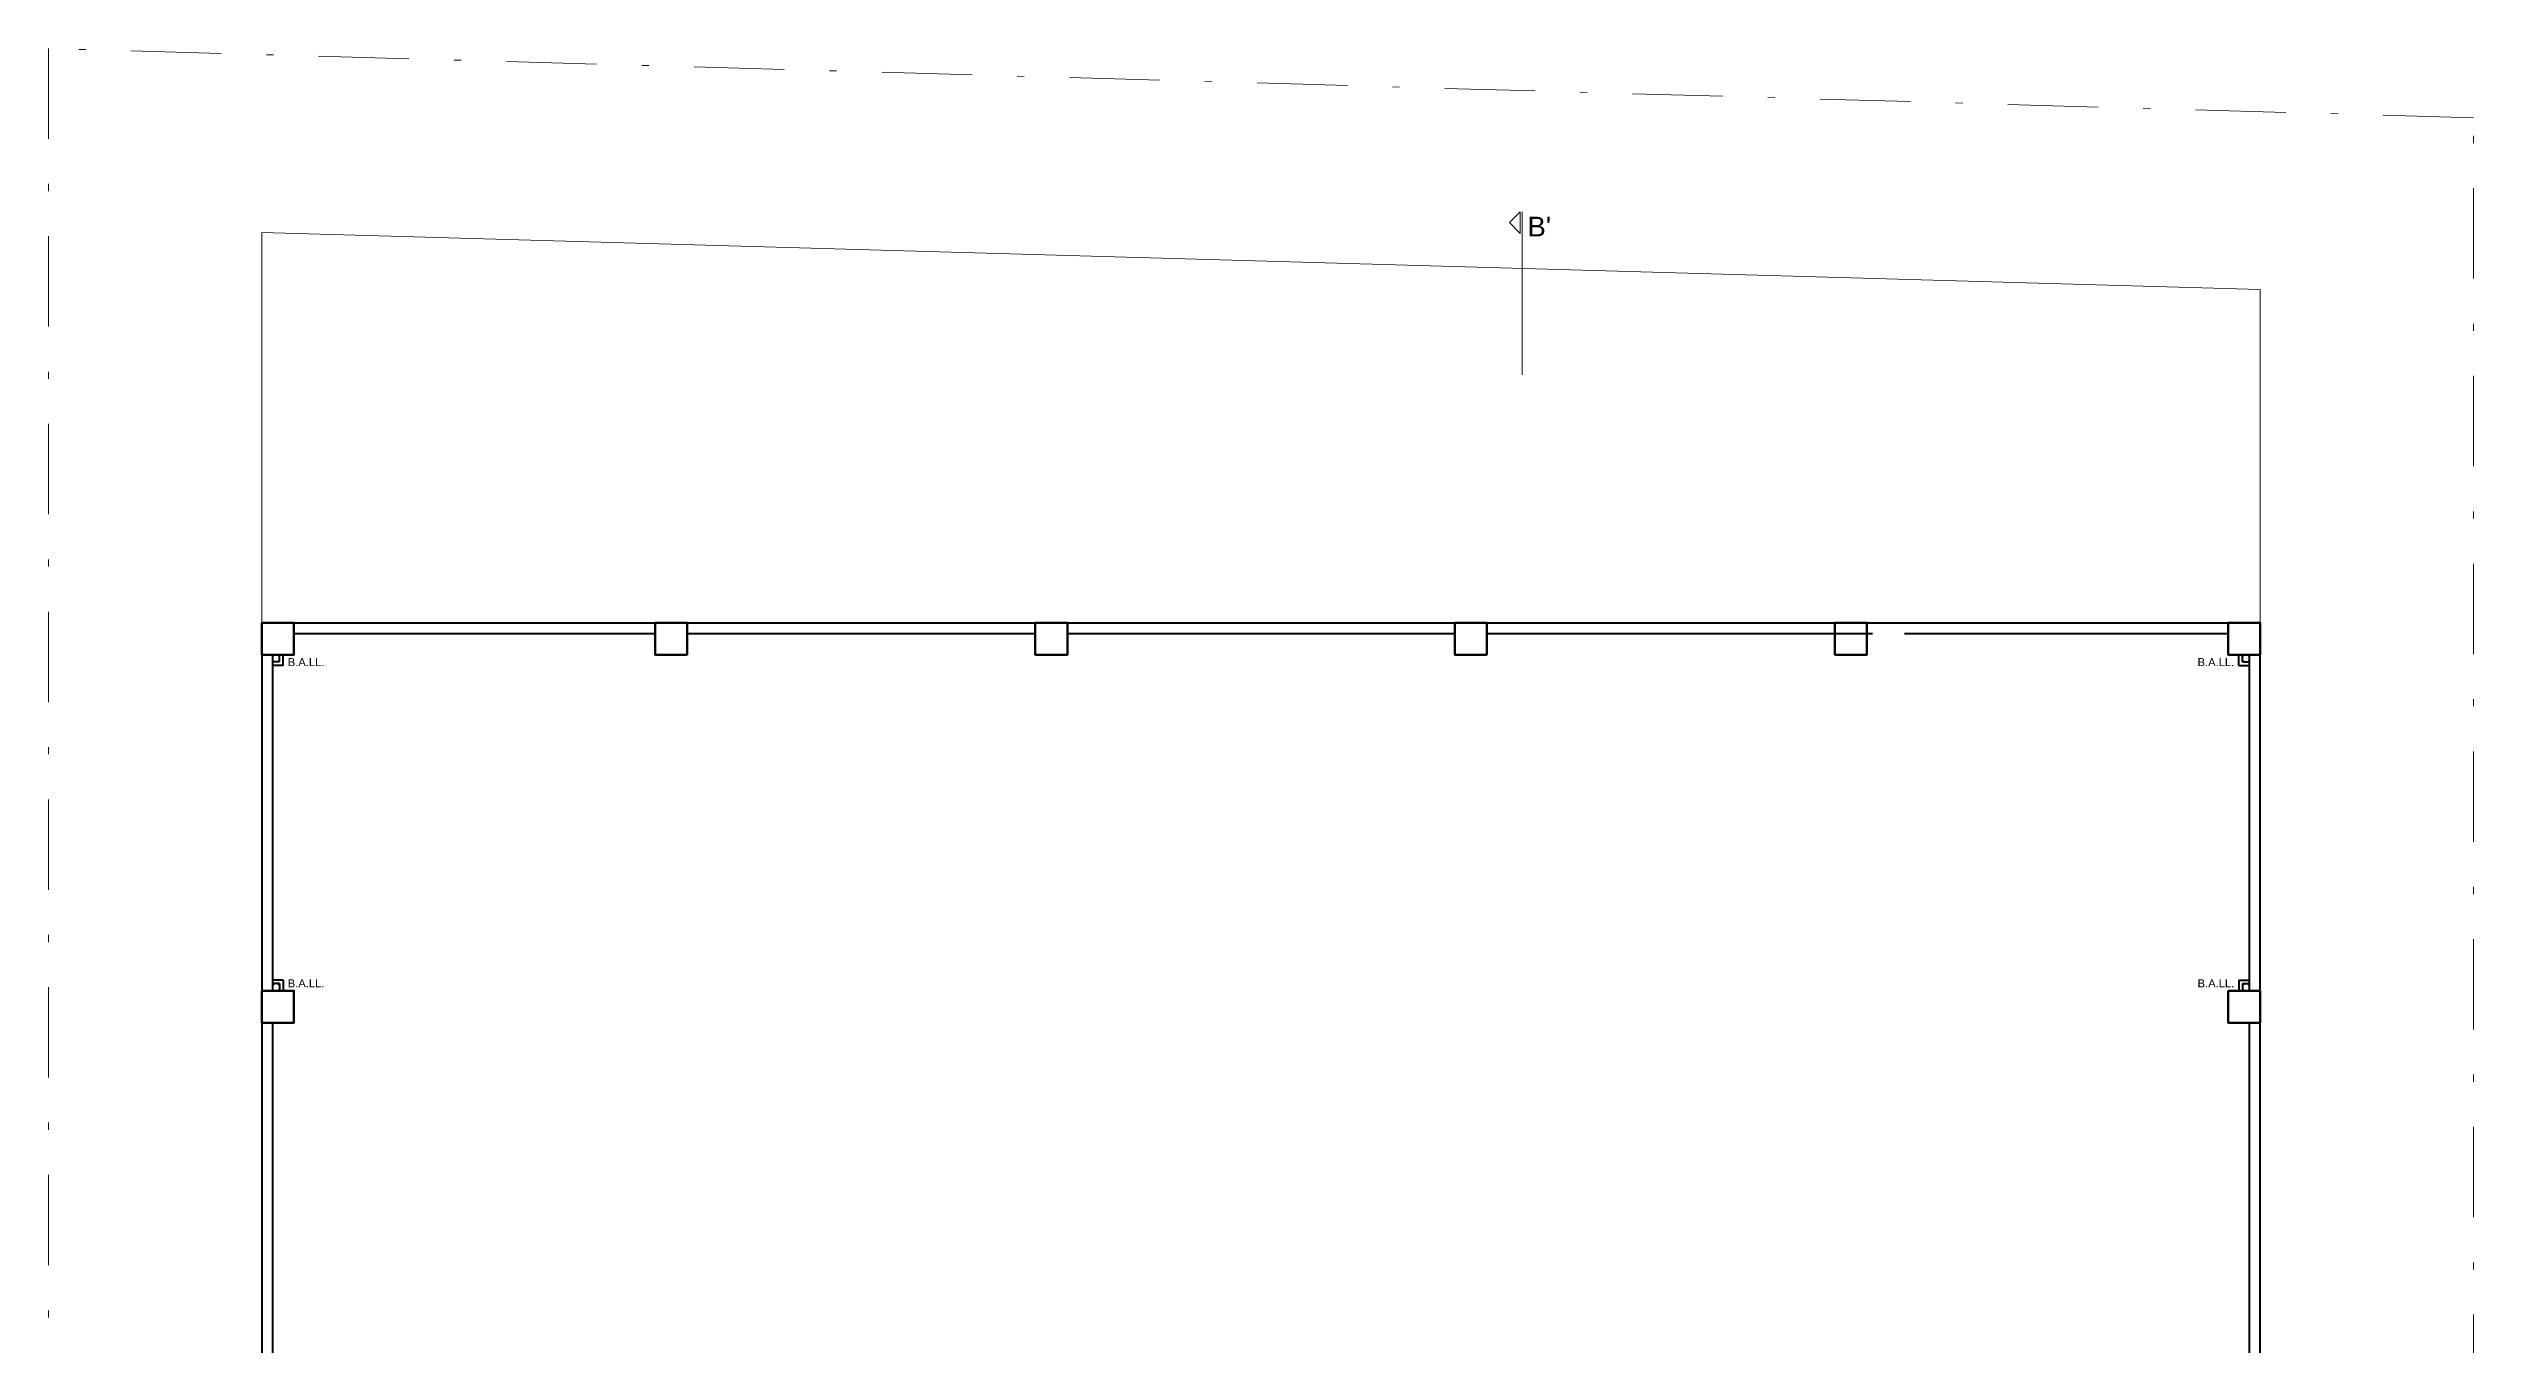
# Model space of a CAD drawing. Header units: millimetres. Extents: x 391 to 679, y 21 to 219.
# Drawn here: x 436.08 to 470.18, y 86.48 to 104.71 of the extents above; entities that cross this region are included whole.
import ezdxf

# ---------------------------------------------------------------- set-up
doc = ezdxf.new("R2010")
doc.units = ezdxf.units.MM
doc.linetypes.add('DASHDOT', pattern=[25.4, 12.7, -6.35, 0, -6.35])
for name, color, linetype, lineweight in [('A-AREA-IDEN', 7, 'Continuous', 9), ('EST', 7, 'Continuous', 50), ('estructura', 7, 'Continuous', 9), ('linderos', 5, 'DASHDOT', 9), ('MUROS', 7, 'Continuous', 40), ('proyección 5', 7, 'Continuous', 9), ('VP', 7, 'Continuous', 25)]:
    doc.layers.add(name, color=color, linetype=linetype, lineweight=lineweight)
doc.styles.add('ROMANS', font='arial.ttf')
doc.styles.get("Standard").update_dxf_attribs({"font": 'arial.ttf'})

msp = doc.modelspace()

# ---------------------------------------------------------------- linework, layer by layer
at = {"layer": 'A-AREA-IDEN'}
for centre in [(439.2848, 96.1333), (466.9808, 96.1333), (439.2848, 91.5083), (466.9808, 91.5083)]:
    msp.add_circle(centre, 0.05, dxfattribs=at)
at = {"layer": 'EST'}
for points in [[(439.0848, 96.6333), (439.0848, 96.1833), (439.5348, 96.1833), (439.5348, 96.6333), (439.0848, 96.6333)], [(444.6128, 96.6333), (444.6128, 96.1833), (445.0628, 96.1833), (445.0628, 96.6333), (444.6128, 96.6333)], [(449.9598, 96.6333), (449.9598, 96.1833), (450.4098, 96.1833), (450.4098, 96.6333), (449.9598, 96.6333)], [(455.8558, 96.6333), (455.8558, 96.1833), (456.3058, 96.1833), (456.3058, 96.6333), (455.8558, 96.6333)], [(461.2028, 96.6333), (461.2028, 96.1833), (461.6528, 96.1833), (461.6528, 96.6333), (461.2028, 96.6333)], [(466.7308, 96.6333), (466.7308, 96.1833), (467.1808, 96.1833), (467.1808, 96.6333), (466.7308, 96.6333)], [(439.0848, 91.4583), (439.0848, 91.0083), (439.5348, 91.0083), (439.5348, 91.4583), (439.0848, 91.4583)], [(466.7308, 91.4583), (466.7308, 91.0083), (467.1808, 91.0083), (467.1808, 91.4583), (466.7308, 91.4583)]]:
    msp.add_lwpolyline(points, dxfattribs=at)
at = {"layer": 'estructura'}
msp.add_line((456.8061, 102.4116), (456.8061, 100.119), dxfattribs=at)
msp.add_lwpolyline([(456.7781, 102.1071), (456.6259, 102.2594), (456.7781, 102.4116), (456.7781, 102.1071)], dxfattribs=at)
at = {"layer": 'linderos', "ltscale": 0.1}
msp.add_lwpolyline([(470.1808, 59.2333), (470.1808, 103.7352), (436.0848, 104.7087), (436.0848, 59.2333)], dxfattribs=at)
at = {"layer": 'MUROS', "ltscale": 5}
for p, q in [((439.0848, 96.6333), (439.0848, 69.6833)), ((439.0848, 96.6333), (467.1808, 96.6333)), ((467.1808, 69.6833), (467.1808, 96.6333)), ((439.2348, 96.1833), (439.2348, 91.4583)), ((439.3348, 96.0833), (439.3348, 96.1833)), ((439.3848, 96.0333), (439.3848, 96.1833)), ((439.5348, 96.4833), (444.6128, 96.4833)), ((445.0628, 96.4833), (449.9598, 96.4833)), ((450.4098, 96.4833), (455.8558, 96.4833)), ((456.3058, 96.4833), (461.7308, 96.4833)), ((462.1808, 96.4833), (466.7308, 96.4833)), ((466.8808, 96.0333), (466.8808, 96.1833)), ((466.9308, 96.0833), (466.9308, 96.1833)), ((467.0308, 91.4583), (467.0308, 96.1833)), ((439.3348, 96.0833), (439.2348, 96.0833)), ((439.3848, 96.0333), (439.2348, 96.0333)), ((466.8808, 96.0333), (467.0308, 96.0333)), ((466.9308, 96.0833), (467.0308, 96.0833)), ((439.3848, 91.6083), (439.2348, 91.6083)), ((439.3348, 91.5583), (439.2348, 91.5583)), ((439.3348, 91.5583), (439.3348, 91.4583)), ((439.3848, 91.6083), (439.3848, 91.4583)), ((466.8808, 91.6083), (467.0308, 91.6083)), ((466.8808, 91.6083), (466.8808, 91.4583)), ((466.9308, 91.5583), (467.0308, 91.5583)), ((466.9308, 91.5583), (466.9308, 91.4583)), ((439.2348, 91.0083), (439.2348, 85.9583)), ((467.0308, 85.9583), (467.0308, 91.0083))]:
    msp.add_line(p, q, dxfattribs=at)
at = {"layer": 'proyección 5'}
for p, q in [((467.1808, 101.3199), (439.0848, 102.122)), ((439.0848, 96.6333), (439.0848, 102.122)), ((467.1808, 96.6333), (467.1808, 101.3199))]:
    msp.add_line(p, q, dxfattribs=at)

# ---------------------------------------------------------------- texts
at = {"layer": 'estructura', "style": 'ROMANS'}
msp.add_text("B'", height=0.27791, dxfattribs=at).set_placement((456.8786, 102.0655))
at = {"layer": 'VP', "char_height": 0.1125, "width": 19.875654}
for insert, attachment_point, rotation in [((439.449, 96.0232), 7, 360), ((466.8166, 96.0232), 9, 0), ((439.449, 91.6184), 1, 0), ((466.8166, 91.6184), 3, 360)]:
    msp.add_mtext('B.A.LL.', dxfattribs=dict(at, insert=insert, attachment_point=attachment_point, rotation=rotation))

doc.saveas('drawing.dxf')
